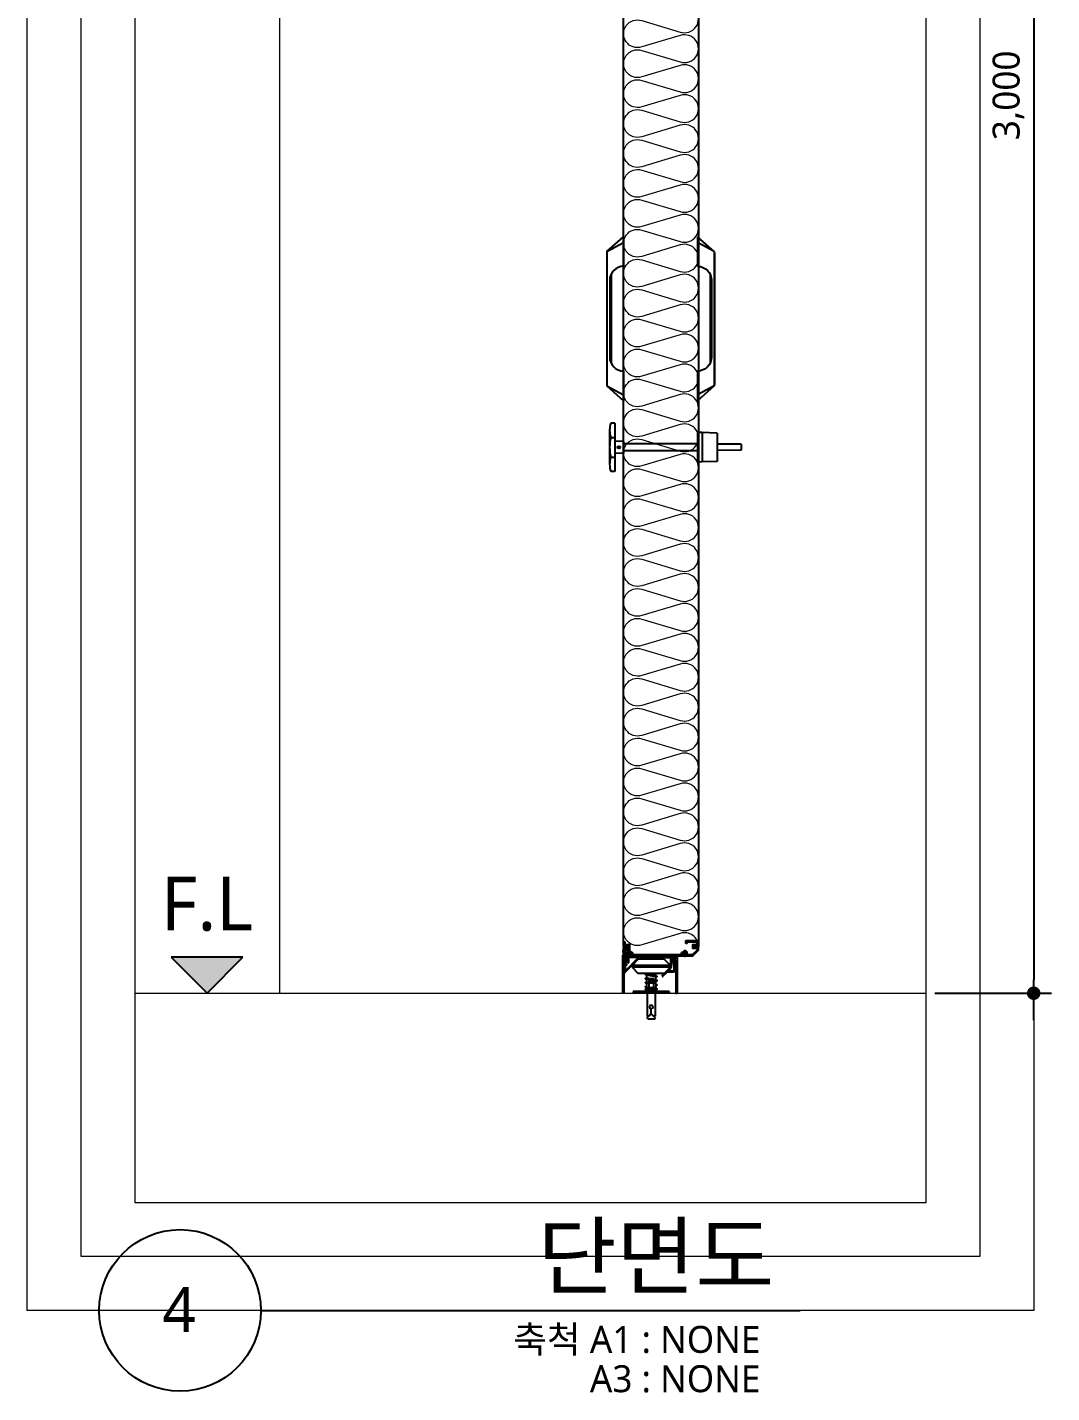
# Model space of a CAD drawing. Header units: millimetres. Extents: x 232323 to 272954, y -5343 to 8721.
# Drawn here: x 239183 to 240893, y 3697 to 5978 of the extents above; entities that cross this region are included whole.
import ezdxf
from ezdxf.enums import TextEntityAlignment as Align

# ---------------------------------------------------------------- set-up
doc = ezdxf.new("R2010")
doc.units = ezdxf.units.MM
doc.header["$MEASUREMENT"] = 0
doc.layers.get('0').update_dxf_attribs({"linetype": 'CONTINUOUS'})
for name, color, linetype, lineweight in [('A-DIMS', 7, 'CONTINUOUS', 25), ('A-DWXM-DOOR', 4, 'CONTINUOUS', 25), ('A-ELEV-LIN3', 8, 'CONTINUOUS', 18), ('A-XXXX-FIN2', 6, 'CONTINUOUS', 20), ('A-XXXX-INSL2', 8, 'CONTINUOUS', 18), ('A-XXXX-SYMB', 7, 'CONTINUOUS', 25), ('A-XXXX-TXT1', 3, 'CONTINUOUS', 25), ('A-XXXX-TXT2', 3, 'CONTINUOUS', 25)]:
    doc.layers.add(name, color=color, linetype=linetype, lineweight=lineweight)
doc.layers.add('A-XXXX-NPLT', color=144, linetype='CONTINUOUS', lineweight=15, plot=False)
doc.styles.add('HY울릉도L', font='')
doc.styles.add('맑은고딕', font='malgun.ttf')
doc.styles.get('HY울릉도L').set_extended_font_data('HYwulM')
doc.dimstyles.new('CDIM', dxfattribs={"dimtxt": 3, "dimasz": 1.5, "dimexe": 2, "dimexo": 1, "dimgap": 1, "dimtad": 1, "dimdec": 0, "dimrnd": 0.5, "dimzin": 0, "dimdsep": 32, "dimlunit": 6, "dimtxsty": 'HY울릉도L', "dimblk1": '_CIDOT', "dimblk2": '_CIDOT', "dimsah": 1, "dimcen": 5.5, "dimclrd": 2, "dimclre": 2, "dimclrt": 7, "dimadec": 0, "dimazin": 0, "dimtfac": 1, "dimtdec": 0, "dimtix": 1, "dimtmove": 2, "dimatfit": 1, "dimldrblk": '_CIDOT', "dimfxl": 1, "dimtolj": 1, "dimtzin": 0, "dimlwd": -1, "dimarcsym": 0})

# ---------------------------------------------------------------- blocks, each defined once
blk = doc.blocks.new('하부레일')
at = {"color": 7}
for p, q in [((1933954.2, 121909.3), (1933954.2, 121906.3)), ((1933954.7, 121909.3), (1933954.2, 121909.3)), ((1933954.2, 121909.3), (1933954.2, 121909.3)), ((1933954.2, 121902.7), (1933954.2, 121883.7)), ((1933954.5, 121906), (1933955.2, 121906)), ((1933955.2, 121903), (1933954.5, 121903)), ((1933955.5, 121908), (1933959.5, 121908)), ((1933955.5, 121906.3), (1933955.5, 121908)), ((1933955.5, 121901), (1933955.5, 121902.7)), ((1933959.5, 121901), (1933955.5, 121901)), ((1934037, 121909.3), (1933955.8, 121909.3)), ((1933955.9, 121882.9), (1933980.2, 121907.1)), ((1933956.6, 121885.6), (1933977.4, 121906.4)), ((1933959.5, 121908), (1933959.5, 121901)), ((1933959.5, 121903), (1933959.5, 121901.5)), ((1933960.5, 121898), (1933959.7, 121898)), ((1933961, 121906.3), (1933961, 121898.5)), ((1933961, 121903), (1933961, 121900.5)), ((1933977, 121907.3), (1933962, 121907.3)), ((1933980.3, 121907.3), (1933980.3, 121907.3)), ((1933980.3, 121907.3), (1933980.4, 121907.3)), ((1933980.5, 121907.3), (1934030, 121907.3)), ((1934031, 121906.3), (1934031, 121892.6)), ((1934033.2, 121901), (1934033.2, 121908)), ((1934033.2, 121908), (1934037.2, 121908)), ((1934037.2, 121901), (1934033.2, 121901)), ((1934037.2, 121908), (1934037.2, 121906.3)), ((1934037.2, 121902.7), (1934037.2, 121901)), ((1934037.5, 121906), (1934038.2, 121906)), ((1934038.2, 121903), (1934037.5, 121903)), ((1934038.5, 121909.3), (1934038.1, 121909.3)), ((1934038.5, 121906.3), (1934038.5, 121909.3)), ((1934038.5, 121885.4), (1934038.5, 121902.7)), ((1933955.2, 121882.7), (1933955.6, 121882.7)), ((1933955.7, 121892.8), (1933955.7, 121886)), ((1934017.2, 121877.1), (1934029.9, 121889.7)), ((1934017.2, 121876.4), (1934017.9, 121875.7)), ((1934018.6, 121875.7), (1934025.7, 121882.7)), ((1934025.8, 121882.9), (1934025.8, 121882.9)), ((1934025.8, 121882.9), (1934025.9, 121882.9)), ((1934026, 121882.9), (1934036, 121882.9))]:
    blk.add_line(p, q, dxfattribs=at)
blk.add_lwpolyline([(1934031, 121888, 0.198912), (1934033, 121893), (1934033, 121896.1), (1934033.6, 121896.1, -2.476798), (1934036.4, 121896.1), (1934037, 121896.1), (1934037, 121885.4, -0.414214), (1934036, 121884.4), (1934028.5, 121884.4, -0.668179), (1934028.2, 121885.2), (1934031, 121888)], format="xyb", dxfattribs=at)
for centre, radius, start, end in [((1933954.5, 121906.3), 0.3, 180, 270), ((1933954.5, 121902.7), 0.3, 90, 180), ((1933955.2, 121908.9), 0.671, 33.5584, 146.4416), ((1933955.2, 121906.3), 0.3, 270, 0), ((1933955.2, 121902.7), 0.3, 0, 90), ((1933957.7, 121897.5), 2, 14.4775, 267.7958), ((1933960.5, 121898.5), 0.5, 270, 0), ((1933962, 121906.3), 1, 90, 180), ((1933977, 121906.8), 0.5, 315, 90), ((1933980.5, 121906.8), 0.5, 90, 135), ((1934030, 121906.3), 1, 0, 90), ((1934037.5, 121908.9), 0.671, 33.5584, 146.4416), ((1934037.5, 121906.3), 0.3, 180, 270), ((1934037.5, 121902.7), 0.3, 90, 180), ((1934038.2, 121906.3), 0.3, 270, 0), ((1934038.2, 121902.7), 0.3, 0, 90), ((1933955.2, 121883.7), 1, 180, 270), ((1933955.6, 121883.2), 0.5, 270, 315), ((1933957.2, 121892.8), 1.5, 83.8931, 180), ((1933956.2, 121886), 0.5, 180, 315), ((1933957.7, 121897.5), 3.2, 263.8931, 267.7958), ((1933957.6, 121894.9), 0.6, 0, 87.7958), ((1933957.6, 121894.9), 0.6, 267.7958, 0), ((1934017.6, 121876.7), 0.5, 135, 225), ((1934018.3, 121876), 0.5, 225, 315), ((1934026, 121882.4), 0.5, 90, 135), ((1934027, 121892.6), 4, 315, 0), ((1934036, 121885.4), 2.5, 270, 0)]:
    blk.add_arc(centre, radius, start, end, dxfattribs=at)
blk = doc.blocks.new('치마고무')
at = {"color": 4}
for p, q in [((1934109.5, 121911.4), (1934107, 121911.4)), ((1934107, 121911.4), (1934107, 121847.8)), ((1934109.5, 121911.4), (1934109.5, 121905.4)), ((1934109.5, 121905.4), (1934112.5, 121905.4)), ((1934109.5, 121903.4), (1934109.5, 121847.8)), ((1934109.5, 121903.4), (1934112.5, 121903.4)), ((1934114.5, 121907.3), (1934112.5, 121907.3)), ((1934112.5, 121907.3), (1934112.5, 121905.4)), ((1934112.5, 121903.4), (1934112.5, 121901.5)), ((1934114.5, 121901.5), (1934112.5, 121901.5)), ((1934114.5, 121907.3), (1934114.5, 121901.5)), ((1934191, 121907.3), (1934193, 121907.3)), ((1934191, 121907.3), (1934191, 121901.5)), ((1934191, 121901.5), (1934193, 121901.5)), ((1934193, 121907.3), (1934193, 121905.4)), ((1934196, 121905.4), (1934193, 121905.4)), ((1934193, 121903.4), (1934193, 121901.5)), ((1934196, 121903.4), (1934193, 121903.4)), ((1934196, 121911.4), (1934198.5, 121911.4)), ((1934196, 121911.4), (1934196, 121905.4)), ((1934196, 121903.4), (1934196, 121847.8)), ((1934198.5, 121911.4), (1934198.5, 121847.8)), ((1934109.5, 121847.8), (1934107, 121847.8)), ((1934109.5, 121847.8), (1934109.2, 121847.8)), ((1934196, 121847.8), (1934198.5, 121847.8)), ((1934198.2, 121847.8), (1934198.5, 121847.8))]:
    blk.add_line(p, q, dxfattribs=at)
blk = doc.blocks.new('하부로라측면')
at = {"color": 5}
for p, q in [((1934196.1, 122059.6), (1934206.6, 122070.1)), ((1934196.1, 122056.6), (1934196.1, 122059.6)), ((1934260.1, 122059.6), (1934196.1, 122059.6)), ((1934249.6, 122070.1), (1934206.6, 122070.1)), ((1934249.6, 122070.1), (1934260.1, 122059.6)), ((1934260.1, 122056.6), (1934260.1, 122059.6)), ((1934260.1, 122056.6), (1934196.1, 122056.6)), ((1934196.1, 122056.6), (1934206.6, 122046.1)), ((1934249.6, 122046.1), (1934206.6, 122046.1)), ((1934249.6, 122046.1), (1934260.1, 122056.6))]:
    blk.add_line(p, q, dxfattribs=at)
at = {"color": 1}
for p, q in [((1934220.6, 122045.1), (1934219.1, 122045.4)), ((1934220.6, 122038.1), (1934219.1, 122038.3)), ((1934220.6, 122045.8), (1934219.5, 122045.6)), ((1934220.6, 122038.8), (1934219.5, 122038.6)), ((1934220.6, 122043.1), (1934219.6, 122043.2)), ((1934220.6, 122036), (1934219.6, 122036.2)), ((1934220.6, 122045.1), (1934220.6, 122046.1)), ((1934235.6, 122042.4), (1934220.6, 122045.1)), ((1934220.6, 122038.1), (1934220.6, 122043.1)), ((1934235.6, 122040.4), (1934220.6, 122043.1)), ((1934226.2, 122037.1), (1934220.6, 122038.1)), ((1934220.6, 122031), (1934220.6, 122036)), ((1934224.3, 122035.4), (1934220.6, 122036)), ((1934224.3, 122037.1), (1934223.6, 122037.1)), ((1934223.6, 122037.1), (1934224.3, 122037)), ((1934223.6, 122037.1), (1934224.3, 122037.1)), ((1934224.3, 122035.6), (1934223.6, 122035.6)), ((1934223.6, 122035.6), (1934224.3, 122035.5)), ((1934223.6, 122035.6), (1934224.3, 122035.6)), ((1934231.9, 122037.1), (1934224.3, 122037.1)), ((1934224.3, 122037.1), (1934224.3, 122029.7)), ((1934231.9, 122036.8), (1934224.3, 122037.1)), ((1934231.9, 122036.8), (1934224.3, 122037.1)), ((1934231.9, 122036.8), (1934224.3, 122037)), ((1934231.9, 122035.3), (1934224.3, 122035.6)), ((1934231.9, 122035.3), (1934224.3, 122035.6)), ((1934231.9, 122035.3), (1934224.3, 122035.5)), ((1934231.9, 122037.1), (1934231.9, 122029.7)), ((1934232.6, 122036.8), (1934231.9, 122036.8)), ((1934232.5, 122036.8), (1934231.9, 122036.8)), ((1934232.6, 122036.8), (1934231.9, 122036.8)), ((1934235.6, 122035.4), (1934231.9, 122036.1)), ((1934232.6, 122035.3), (1934231.9, 122035.3)), ((1934232.5, 122035.3), (1934231.9, 122035.3)), ((1934232.6, 122035.3), (1934231.9, 122035.3)), ((1934235.6, 122042.4), (1934235.6, 122046.1)), ((1934235.6, 122042.4), (1934236.5, 122042.3)), ((1934235.6, 122035.4), (1934235.6, 122040.4)), ((1934235.6, 122040.4), (1934237.1, 122040.2)), ((1934235.6, 122039.7), (1934236.6, 122039.9)), ((1934235.6, 122035.4), (1934236.5, 122035.3)), ((1934218.3, 122016.1), (1934218.3, 122017.2)), ((1934237.8, 122017.2), (1934218.3, 122017.2)), ((1934237.8, 122016.1), (1934218.3, 122016.1)), ((1934220.6, 122031), (1934219.1, 122031.3)), ((1934220.2, 122024.1), (1934219.1, 122024.3)), ((1934220.4, 122020), (1934219.1, 122020.2)), ((1934220.6, 122031.8), (1934219.5, 122031.6)), ((1934220.2, 122024.7), (1934219.5, 122024.6)), ((1934220.4, 122020.7), (1934219.5, 122020.5)), ((1934220.3, 122029.1), (1934219.6, 122029.2)), ((1934220.6, 122022), (1934219.6, 122022.1)), ((1934220.6, 122017.9), (1934219.6, 122018.1)), ((1934220.2, 122028.7), (1934220.2, 122023.1)), ((1934228.1, 122022.1), (1934220.4, 122020.9)), ((1934220.4, 122020.9), (1934220.4, 122018.4)), ((1934228.1, 122019.7), (1934220.4, 122018.4)), ((1934220.4, 122018.4), (1934228.1, 122018.4)), ((1934224.3, 122030.4), (1934220.6, 122031)), ((1934220.6, 122020.9), (1934220.6, 122022)), ((1934223.8, 122021.4), (1934220.6, 122022)), ((1934220.6, 122017.2), (1934220.6, 122017.9)), ((1934226.6, 122017.2), (1934220.6, 122017.9)), ((1934234.9, 122029.7), (1934221.2, 122029.7)), ((1934234.9, 122022.1), (1934221.2, 122022.1)), ((1934221.3, 122013.1), (1934221.3, 121974.9)), ((1934224.3, 122034.1), (1934223.6, 122034.1)), ((1934223.6, 122034.1), (1934224.3, 122034)), ((1934223.6, 122034.1), (1934224.3, 122034.1)), ((1934224.3, 122032.5), (1934223.6, 122032.6)), ((1934223.6, 122032.6), (1934224.3, 122032.5)), ((1934223.6, 122032.6), (1934224.3, 122032.6)), ((1934224.3, 122031), (1934223.6, 122031.1)), ((1934223.6, 122031.1), (1934224.3, 122031)), ((1934223.6, 122031.1), (1934224.3, 122031.1)), ((1934224.3, 122022), (1934223.6, 122022.1)), ((1934223.6, 122022.1), (1934224.3, 122022)), ((1934223.6, 122022.1), (1934224.3, 122022.1)), ((1934224.3, 122017.5), (1934223.6, 122017.6)), ((1934223.6, 122017.6), (1934224.3, 122017.5)), ((1934223.6, 122017.6), (1934224.3, 122017.6)), ((1934224.1, 122029.7), (1934224.1, 122022.1)), ((1934231.9, 122033.8), (1934224.3, 122034.1)), ((1934231.9, 122033.8), (1934224.3, 122034.1)), ((1934231.9, 122033.8), (1934224.3, 122034)), ((1934231.9, 122032.3), (1934224.3, 122032.6)), ((1934231.9, 122032.3), (1934224.3, 122032.5)), ((1934231.9, 122032.3), (1934224.3, 122032.5)), ((1934231.9, 122030.8), (1934224.3, 122031.1)), ((1934231.9, 122030.8), (1934224.3, 122031)), ((1934231.9, 122030.8), (1934224.3, 122031)), ((1934224.3, 122022.1), (1934224.3, 122021.5)), ((1934227.2, 122022), (1934224.3, 122022.1)), ((1934227.1, 122021.9), (1934224.3, 122022)), ((1934226.9, 122021.9), (1934224.3, 122022)), ((1934224.3, 122018.4), (1934224.3, 122017.2)), ((1934231.9, 122017.3), (1934224.3, 122017.6)), ((1934231.9, 122017.3), (1934224.3, 122017.5)), ((1934231.9, 122017.3), (1934224.3, 122017.5)), ((1934228.1, 122022.1), (1934228.1, 122017.2)), ((1934228.1, 122019.7), (1934235.7, 122020.9)), ((1934235.7, 122020.9), (1934228.1, 122020.9)), ((1934228.1, 122017.2), (1934235.7, 122018.4)), ((1934235.6, 122021.4), (1934231.4, 122022.1)), ((1934235.6, 122033.4), (1934231.9, 122034)), ((1934232.6, 122033.8), (1934231.9, 122033.8)), ((1934232.5, 122033.8), (1934231.9, 122033.8)), ((1934232.6, 122033.8), (1934231.9, 122033.8)), ((1934232.6, 122032.3), (1934231.9, 122032.3)), ((1934232.5, 122032.3), (1934231.9, 122032.3)), ((1934232.6, 122032.3), (1934231.9, 122032.3)), ((1934232.6, 122030.8), (1934231.9, 122030.8)), ((1934232.5, 122030.8), (1934231.9, 122030.8)), ((1934232.6, 122030.8), (1934231.9, 122030.8)), ((1934231.9, 122022.1), (1934231.9, 122020.9)), ((1934232.6, 122021.8), (1934231.9, 122021.8)), ((1934232.5, 122021.8), (1934231.9, 122021.8)), ((1934232.6, 122021.8), (1934231.9, 122021.8)), ((1934231.9, 122017.8), (1934231.9, 122017.2)), ((1934232.6, 122017.3), (1934231.9, 122017.3)), ((1934232.5, 122017.3), (1934231.9, 122017.3)), ((1934232.6, 122017.3), (1934231.9, 122017.3)), ((1934232.1, 122029.7), (1934232.1, 122022.1)), ((1934235.6, 122018.1), (1934234.6, 122018.2)), ((1934234.8, 122013.1), (1934234.8, 121974.9)), ((1934235.6, 122029.5), (1934235.6, 122033.4)), ((1934235.6, 122033.4), (1934237.1, 122033.1)), ((1934235.6, 122032.6), (1934236.6, 122032.9)), ((1934235.6, 122021.4), (1934235.6, 122022.3)), ((1934235.6, 122021.4), (1934236.5, 122021.2)), ((1934235.6, 122018.1), (1934235.6, 122018.4)), ((1934235.6, 122018.1), (1934236.5, 122018)), ((1934235.7, 122020.9), (1934235.7, 122018.4)), ((1934235.7, 122019.3), (1934237.1, 122019.1)), ((1934235.7, 122018.6), (1934236.6, 122018.8)), ((1934235.9, 122028.7), (1934235.9, 122023.1)), ((1934235.9, 122028.3), (1934236.5, 122028.2)), ((1934235.9, 122026.3), (1934237.1, 122026.1)), ((1934235.9, 122025.7), (1934236.6, 122025.8)), ((1934237.8, 122016.1), (1934237.8, 122017.2)), ((1934225.1, 121974.9), (1934221.3, 121974.9)), ((1934221.7, 121971.8), (1934222.6, 121974.9)), ((1934222.2, 121969.8), (1934221.7, 121971.8)), ((1934234, 121969.8), (1934222.2, 121969.8)), ((1934227.8, 121977.9), (1934227.8, 121986.9)), ((1934228.3, 121977.9), (1934228.3, 121986.9)), ((1934234.8, 121974.9), (1934231.1, 121974.9)), ((1934234.5, 121971.8), (1934233.6, 121974.9)), ((1934234, 121969.8), (1934234.5, 121971.8))]:
    blk.add_line(p, q, dxfattribs=at)
at = {"color": 7}
for p, q in [((1934258.1, 122016.1), (1934198.1, 122016.1)), ((1934198.1, 122016.1), (1934198.1, 122013.1)), ((1934258.1, 122013.1), (1934198.1, 122013.1)), ((1934234.8, 122013.1), (1934221.3, 122013.1)), ((1934258.1, 122016.1), (1934258.1, 122013.1))]:
    blk.add_line(p, q, dxfattribs=at)
at = {"color": 1}
for centre, radius, start, end in [((1934219.6, 122017.1), 1, 5.7392, 174.2608), ((1934221.2, 122028.7), 1, 90, 180), ((1934219.2, 122028.7), 1, 359.9986, 0.0019), ((1934221.2, 122023.1), 1, 180, 270), ((1934219.2, 122023.1), 1, 359.9981, 0.0014), ((1934223.1, 122028.7), 1, 359.9986, 90), ((1934223.1, 122023.1), 1, 270, 0.0014), ((1934225.1, 122028.7), 1, 90, 180), ((1934225.1, 122023.1), 1, 180, 270), ((1934231.1, 122028.7), 1, 359.9986, 90), ((1934231.1, 122023.1), 1, 270, 0.0014), ((1934233.1, 122028.7), 1, 90, 180), ((1934233.1, 122023.1), 1, 180, 270), ((1934234.9, 122028.7), 1, 359.9986, 90), ((1934234.9, 122023.1), 1, 270, 0.0014), ((1934236.9, 122028.7), 1, 179.9986, 180), ((1934236.9, 122023.1), 1, 180, 180.0014), ((1934228.1, 121989.9), 3, 274.7802, 265.2198), ((1934228.1, 121974.9), 3, 94.7802, 180), ((1934228.1, 121974.9), 3, 0, 85.2198)]:
    blk.add_arc(centre, radius, start, end, dxfattribs=at)
at = {"color": 1, "extrusion": (0, 0, -1)}
for centre, start_param, end_param in [((1934220.6, 122044.4), -1.072233, 1.025942), ((1934220.6, 122037.4), -1.072233, 1.025942), ((1934235.6, 122041.1), 2.06936, 4.167535), ((1934235.6, 122034), 2.06936, 4.167535), ((1934220.6, 122030.4), -1.072233, 1.025942), ((1934220.6, 122023.4), -1.072233, 1.025942), ((1934220.6, 122019.3), -1.072233, 1.025942), ((1934235.6, 122027), 2.06936, 4.167535), ((1934235.6, 122020), 2.06936, 4.167535), ((1934235.6, 122016.7), 2.06936, 2.795252)]:
    blk.add_ellipse(centre, major_axis=(-2, 0), ratio=0.692627, start_param=start_param, end_param=end_param, dxfattribs=at)
blk = doc.blocks.new('쫄대1')
at = {"color": 7}
for p, q in [((1931719.4, 129194.8), (1931719.4, 129194.3)), ((1931722.9, 129192.2), (1931721.4, 129191.4)), ((1931721.4, 129191.4), (1931721.4, 129190.9)), ((1931721.4, 129190.9), (1931731.4, 129190.9)), ((1931722.9, 129193.9), (1931722.9, 129192.2)), ((1931724.4, 129193.7), (1931728.4, 129193.7)), ((1931724.4, 129193.7), (1931724.4, 129192.2)), ((1931724.4, 129192.2), (1931728.4, 129192.2)), ((1931728.4, 129193.7), (1931728.4, 129192.2)), ((1931729.9, 129193.9), (1931729.9, 129192.2)), ((1931731.4, 129191.4), (1931729.9, 129192.2)), ((1931731.4, 129191.4), (1931731.4, 129190.9)), ((1931733.4, 129194.8), (1931733.4, 129194.3))]:
    blk.add_line(p, q, dxfattribs=at)
blk.add_ellipse((1931726.4, 129194.8), major_axis=(-7, 0), ratio=0.085714, start_param=3.141593, end_param=6.283185, dxfattribs=at)
at = {"color": 7, "extrusion": (0, 0, -1)}
for centre, major_axis, start_param, end_param in [((1931729.1, 129194.3), (9.64, 0.01), 2.261533, 3.134107), ((1931723.8, 129194.3), (-9.64, 0.01), 3.149078, 4.021652)]:
    blk.add_ellipse(centre, major_axis=major_axis, ratio=0.062704, start_param=start_param, end_param=end_param, dxfattribs=at)
blk = doc.blocks.new('A$C03726277')
at = {"color": 8}
for p, q in [((-27.7, 239), (0, 264)), ((-27.7, 239), (0, 254)), ((0, 264), (0, 214.5)), ((-28, 237), (-28, 17)), ((-28, 237), (-27.7, 237)), ((-27.7, 239), (-27.7, 15)), ((-23.2, 191.3), (-23.2, 62.7)), ((-21, 201.2), (-21, 52.8)), ((0, 39.5), (0, -10)), ((-28, 17), (-27.7, 17)), ((-27.7, 15), (0, -10)), ((-27.7, 15), (0, 0))]:
    blk.add_line(p, q, dxfattribs=at)
for centre, start, end in [((0, 191.3), 90, 180), ((0, 62.7), 180, 270)]:
    blk.add_arc(centre, 23.2, start, end, dxfattribs=at)
blk = doc.blocks.new('방열도어-양개')
at = {"color": 1}
for p, q in [((-21.3, 940.4), (-21.3, 883.6)), ((-12.8, 952.2), (-19.3, 952.2)), ((-12.8, 952.2), (-12.8, 871.8)), ((125.5, 936.7), (125.5, 887.2)), ((133.2, 936.5), (125.5, 936.7)), ((158.2, 935.7), (133.2, 936.5)), ((133.2, 936.5), (133.2, 887.5)), ((158.2, 935.7), (158.2, 888.2)), ((-19.3, 928.6), (-12.8, 928.6)), ((2, 921.8), (-12.8, 922.1)), ((2, 921.8), (2, 902.1)), ((125.5, 917.7), (2, 917.7)), ((198.2, 917), (158.2, 917.5)), ((198.2, 917), (198.2, 907)), ((-19.3, 895.3), (-12.8, 895.3)), ((2, 902.1), (-12.8, 901.9)), ((125.5, 906.3), (2, 906.3)), ((198.2, 907), (158.2, 906.5)), ((-12.8, 871.8), (-19.3, 871.8)), ((133.2, 887.5), (125.5, 887.2)), ((158.2, 888.2), (133.2, 887.5))]:
    blk.add_line(p, q, dxfattribs=at)
at = {"color": 6}
for p, q in [((2, 73.9), (2, 76.4)), ((4, 73.9), (2, 73.9)), ((2.5, 76.9), (10.5, 76.9)), ((2.8, 79.4), (2.8, 85.9)), ((2.8, 85.9), (4.8, 85.9)), ((10.5, 78.9), (3.3, 78.9)), ((4, 73.9), (4, 74.4)), ((6.5, 74.9), (4.5, 74.9)), ((4.8, 81.4), (4.8, 85.9)), ((12, 80.9), (5.3, 80.9)), ((6.5, 74.9), (6.5, 71.9)), ((8.5, 71.9), (6.5, 71.9)), ((10, 74.9), (8.5, 74.9)), ((8.5, 74.9), (8.5, 71.9)), ((10.5, 78.9), (10.5, 76.9)), ((10.5, 70.8), (10.5, 74.4)), ((12.5, 70.8), (12.5, 80.4)), ((106, 82.9), (106, 87.4)), ((108, 82.9), (106, 82.9)), ((106.5, 87.9), (125.7, 87.9)), ((108, 82.9), (108, 85.4)), ((108.5, 85.9), (123.7, 85.9)), ((125.2, 72.6), (116.4, 64)), ((117, 80.4), (117, 75.4)), ((127.2, 71.8), (117.1, 62)), ((123.7, 80.9), (117.5, 80.9)), ((124.8, 74.9), (117.5, 74.9)), ((125.7, 78.9), (119, 78.9)), ((119, 78.9), (119, 76.9)), ((126.8, 76.9), (119, 76.9)), ((124.2, 85.4), (124.2, 81.4)), ((125.3, 73), (125.3, 74.4)), ((126.2, 87.4), (126.2, 79.4)), ((127.3, 72.1), (127.3, 76.4)), ((2, 62.4), (2, 65.9)), ((4, 65.9), (2, 65.9)), ((10.2, 61.9), (2.5, 61.9)), ((4, 64.4), (4, 65.9)), ((7.8, 63.9), (4.5, 63.9)), ((10.7, 64.8), (10.7, 62.4)), ((12.3, 64.8), (12.3, 62.4)), ((103.1, 61.9), (12.8, 61.9)), ((100.6, 63.9), (15.2, 63.9)), ((15.4, 67.9), (17.5, 67.9)), ((15.4, 65.9), (17.5, 65.9)), ((17.5, 65.9), (17.5, 67.9)), ((100.5, 67.9), (98.4, 67.9)), ((98.4, 65.9), (98.4, 67.9)), ((100.5, 65.9), (98.4, 65.9)), ((103.6, 64.8), (103.6, 62.4)), ((105.2, 64.8), (105.2, 62.4)), ((116.8, 61.9), (105.7, 61.9)), ((116, 63.9), (108.1, 63.9))]:
    blk.add_line(p, q, dxfattribs=at)
at = {"color": 7}
for p, q in [((8.5, 73.6), (9.3, 74.4)), ((8.5, 73.2), (9.7, 74.4)), ((8.7, 72.9), (10, 74.2)), ((8.9, 72.7), (10.2, 74)), ((9.2, 72.5), (10.4, 73.7)), ((9.6, 72.5), (10.4, 73.3))]:
    blk.add_line(p, q, dxfattribs=at)
at = {"color": 1}
for radius in [2.1, 1.75]:
    blk.add_circle((-6, 912), radius, dxfattribs=at)
at = {"color": 7}
blk.add_circle((9.5, 73.4), 0.97, dxfattribs=at)
at = {"color": 1}
for centre, radius, start, end in [((14.4, 940.4), 35.7, 160.7193, 180), ((14.4, 940.4), 35.7, 180, 199.2807), ((49, 912), 70.3, 166.302, 180), ((49, 912), 70.3, 180, 193.698), ((14.4, 883.6), 35.7, 160.7193, 180), ((14.4, 883.6), 35.7, 180, 199.2807)]:
    blk.add_arc(centre, radius, start, end, dxfattribs=at)
at = {"color": 6}
for centre, radius, start, end in [((2.5, 76.4), 0.5, 90, 180), ((3.3, 79.4), 0.5, 180, 270), ((4.5, 74.4), 0.5, 90, 180), ((5.3, 81.4), 0.5, 180, 270), ((11.5, 66.9), 4, 326.251, 213.749), ((11.5, 66.9), 2, 302.231, 237.769), ((10, 74.4), 0.5, 0, 90), ((12, 80.4), 0.5, 0, 90), ((104.4, 66.9), 4, 326.251, 213.749), ((104.4, 66.9), 2, 302.231, 237.769), ((106.5, 87.4), 0.5, 90, 180), ((108.5, 85.4), 0.5, 90, 180), ((117.5, 80.4), 0.5, 90, 180), ((117.5, 75.4), 0.5, 180, 270), ((123.7, 85.4), 0.5, 0, 90), ((123.7, 81.4), 0.5, 270, 0), ((124.8, 74.4), 0.5, 0, 90), ((124.8, 73), 0.5, 311.3416, 0), ((125.7, 87.4), 0.5, 0, 90), ((125.7, 79.4), 0.5, 270, 0), ((126.8, 76.4), 0.5, 0, 90), ((126.8, 72.1), 0.5, 314.0718, 0), ((126.8, 72.1), 0.5, 311.3416, 0), ((2.5, 62.4), 0.5, 180, 270), ((4.5, 64.4), 0.5, 180, 270), ((4.5, 64.4), 0.5, 180, 270), ((7.8, 64.4), 0.5, 270, 33.749), ((7.8, 64.4), 0.5, 270, 33.749), ((10.2, 62.4), 0.5, 270, 360), ((10.2, 64.8), 0.5, 360, 57.769), ((12.8, 64.8), 0.5, 122.231, 180), ((12.8, 62.4), 0.5, 180, 270), ((15.2, 64.4), 0.5, 146.251, 270), ((100.6, 64.4), 0.5, 270, 33.749), ((103.1, 62.4), 0.5, 270, 0), ((103.1, 64.8), 0.5, 0, 57.769), ((105.7, 64.8), 0.5, 122.231, 180), ((105.7, 62.4), 0.5, 180, 270), ((108.1, 64.4), 0.5, 146.251, 270), ((116, 64.4), 0.5, 270, 311.3416), ((116.8, 62.4), 0.5, 270, 323.8453), ((116.8, 62.4), 0.5, 270, 314.0718)]:
    blk.add_arc(centre, radius, start, end, dxfattribs=at)
at = {"layer": 'A-DWXM-DOOR'}
for p, q in [((2, 77.9), (2, 3025.7)), ((127, 3025.7), (127, 77.9)), ((10, 77.9), (2, 77.9)), ((127, 77.9), (119, 77.9))]:
    blk.add_line(p, q, dxfattribs=at)
at = {"layer": 'A-XXXX-INSL2'}
blk.add_lwpolyline([(127, 77.9, 0.509267), (96.7, 100), (32.3, 80.8, -1.37259), (32.3, 125), (96.7, 105.8, 1.37259), (96.7, 150), (32.3, 130.8, -1.37259), (32.3, 175), (96.7, 155.8, 1.37259), (96.7, 200), (32.3, 180.8, -1.37259), (32.3, 225), (96.7, 205.8, 1.37259), (96.7, 250), (32.3, 230.8, -1.37259), (32.3, 275), (96.7, 255.8, 1.37259), (96.7, 300), (32.3, 280.8, -1.37259), (32.3, 325), (96.7, 305.8, 1.37259), (96.7, 350), (32.3, 330.8, -1.37259), (32.3, 375), (96.7, 355.8, 1.37259), (96.7, 400), (32.3, 380.8, -1.37259), (32.3, 425), (96.7, 405.8, 1.37259), (96.7, 450), (32.3, 430.8, -1.37259), (32.3, 475), (96.7, 455.8, 1.37259), (96.7, 500), (32.3, 480.8, -1.37259), (32.3, 525), (96.7, 505.8, 1.37259), (96.7, 550), (32.3, 530.8, -1.37259), (32.3, 575), (96.7, 555.8, 1.37259), (96.7, 600), (32.3, 580.8, -1.37259), (32.3, 625), (96.7, 605.8, 1.37259), (96.7, 650), (32.3, 630.8, -1.37259), (32.3, 675), (96.7, 655.8, 1.37259), (96.7, 700), (32.3, 680.8, -1.37259), (32.3, 725), (96.7, 705.8, 1.37259), (96.7, 750), (32.3, 730.8, -1.37259), (32.3, 775), (96.7, 755.8, 1.37259), (96.7, 800), (32.3, 780.8, -1.37259), (32.3, 825), (96.7, 805.8, 1.37259), (96.7, 850), (32.3, 830.8, -1.37259), (32.3, 875), (96.7, 855.8, 1.37259), (96.7, 900), (32.3, 880.8, -1.37259), (32.3, 925), (96.7, 905.8, 1.37259), (96.7, 950), (32.3, 930.8, -1.37259), (32.3, 975), (96.7, 955.8, 1.37259), (96.7, 1000), (32.3, 980.8, -1.37259), (32.3, 1025), (96.7, 1005.8, 1.37259), (96.7, 1050), (32.3, 1030.8, -1.37259), (32.3, 1075), (96.7, 1055.8, 1.37259), (96.7, 1100), (32.3, 1080.8, -1.37259), (32.3, 1125), (96.7, 1105.8, 1.37259), (96.7, 1150), (32.3, 1130.8, -1.37259), (32.3, 1175), (96.7, 1155.8, 1.37259), (96.7, 1200), (32.3, 1180.8, -1.37259), (32.3, 1225), (96.7, 1205.8, 1.37259), (96.7, 1250), (32.3, 1230.8, -1.37259), (32.3, 1275), (96.7, 1255.8, 1.37259), (96.7, 1300), (32.3, 1280.8, -1.37259), (32.3, 1325), (96.7, 1305.8, 1.37259), (96.7, 1350), (32.3, 1330.8, -1.37259), (32.3, 1375), (96.7, 1355.8, 1.37259), (96.7, 1400), (32.3, 1380.8, -1.37259), (32.3, 1425), (96.7, 1405.8, 1.37259), (96.7, 1450), (32.3, 1430.8, -1.37259), (32.3, 1475), (96.7, 1455.8, 1.37259), (96.7, 1500), (32.3, 1480.8, -1.37259), (32.3, 1525), (96.7, 1505.8, 1.37259), (96.7, 1550), (32.3, 1530.8, -1.37259), (32.3, 1575), (96.7, 1555.8, 1.37259), (96.7, 1600), (32.3, 1580.8, -1.37259), (32.3, 1625), (96.7, 1605.8, 1.37259), (96.7, 1650)], format="xyb", dxfattribs=at)
at = {"color": 1}
blk.add_blockref('A$C03726277', (2, 999.9), dxfattribs=at)
at = {"color": 1, "xscale": -1}
blk.add_blockref('A$C03726277', (125.5, 999.9), dxfattribs=at)
at = {"rotation": 90}
blk.add_blockref('쫄대1', (129196.4, -1931656.5), dxfattribs=at)
for name, p in [('치마고무', (-1934107, -121847.8)), ('하부레일', (-1933950.9, -121847.4)), ('하부로라측면', (-1934180, -122013.1))]:
    blk.add_blockref(name, p)
blk = doc.blocks.new('_CIDOT')
at = {"color": 0, "linetype": 'ByBlock'}
blk.add_line((2, 0), (-1, 0), dxfattribs=at)
at = {"color": 0, "linetype": 'ByBlock', "const_width": 0.5}
blk.add_lwpolyline([(-0.25, 0, 1), (0.25, 0, 1)], format="xyb", close=True, dxfattribs=at)
blk = doc.blocks.new('*D83')
at = {"layer": 'A-DIMS', "lineweight": -2, "transparency": 16777216}
for p, q in [((240698.3, 7364.5), (240893.3, 7364.5)), ((240698.3, 4364.5), (240893.3, 4364.5))]:
    blk.add_line(p, q, dxfattribs=at)
at = {"layer": 'A-DIMS', "transparency": 16777216}
blk.add_line((240863.3, 7342), (240863.3, 4387), dxfattribs=at)
at = {"layer": 'A-DIMS', "transparency": 16777216, "xscale": 22.5, "yscale": 22.5, "zscale": 22.5}
for p, rotation in [((240863.3, 7364.5), 90), ((240863.3, 4364.5), 270)]:
    blk.add_blockref('_CIDOT', p, dxfattribs=dict(at, rotation=rotation))
at = {"layer": 'A-DIMS', "color": 3, "transparency": 16777216, "insert": (240821.3, 5864.5), "char_height": 45, "attachment_point": 5, "rotation": 90, "style": '맑은고딕'}
blk.add_mtext('\\A1;3,000', dxfattribs=at)

msp = doc.modelspace()

# ---------------------------------------------------------------- hatches: boundary and pattern name
at = {"layer": 'A-XXXX-SYMB'}
msp.add_hatch(color=256, dxfattribs=at).paths.add_polyline_path([(239483.3, 4364.5), (239543.3, 4424.5), (239423.3, 4424.5)])

# ---------------------------------------------------------------- linework, layer by layer
at = {"layer": 'A-ELEV-LIN3'}
msp.add_line((239604.3, 7364.5), (239604.3, 4364.5), dxfattribs=at)
at = {"layer": 'A-XXXX-FIN2'}
msp.add_line((239363.3, 4364.5), (240683.3, 4364.5), dxfattribs=at)
at = {"layer": 'A-XXXX-NPLT'}
for points in [[(240863.3, 3834.5), (239183.3, 3834.5), (239183.3, 8494.5), (240863.3, 8494.5)], [(240773.3, 3924.5), (239273.3, 3924.5), (239273.3, 8404.5), (240773.3, 8404.5)], [(240683.3, 4014.5), (239363.3, 4014.5), (239363.3, 8314.5), (240683.3, 8314.5)]]:
    msp.add_lwpolyline(points, close=True, dxfattribs=at)
at = {"layer": 'A-XXXX-SYMB'}
for p, q in [((239423.3, 4424.5), (239483.3, 4364.5)), ((239543.3, 4424.5), (239423.3, 4424.5)), ((239483.3, 4364.5), (239543.3, 4424.5)), ((239573.3, 3834.5), (240473.3, 3834.5))]:
    msp.add_line(p, q, dxfattribs=at)
msp.add_circle((239438.3, 3834.5), 135, dxfattribs=at)

# ---------------------------------------------------------------- block references
msp.add_blockref('방열도어-양개', (240176.7, 4364.5))

# ---------------------------------------------------------------- texts
at = {"layer": 'A-XXXX-TXT1', "style": '맑은고딕'}
msp.add_text('단면도', height=105, dxfattribs=at).set_placement((240430.4, 3841.3), align=Align.BOTTOM_RIGHT)
msp.add_text('4', height=75, dxfattribs=at).set_placement((239436.6, 3836.1), align=Align.MIDDLE)
for s, p in [('축척 A1 : NONE', (240407.1, 3808.7)), ('A3 : NONE', (240407.1, 3743))]:
    msp.add_text(s, height=45, dxfattribs=at).set_placement(p, align=Align.TOP_RIGHT)
at = {"layer": 'A-XXXX-TXT2', "style": '맑은고딕'}
msp.add_text('F.L', height=90, dxfattribs=at).set_placement((239483.3, 4514.5), align=Align.MIDDLE_CENTER)

# ---------------------------------------------------------------- dimensions: what is measured, and where the dimension line sits
at = {"layer": 'A-DIMS'}
dim = msp.add_linear_dim(base=(240863.3, 4364.5), p1=(240683.3, 7364.5), p2=(240683.3, 4364.5), angle=90, dimstyle='CDIM', override={"dimscale": 15, "dimtxsty": '맑은고딕', "dimclrd": 256, "dimclre": 256, "dimclrt": 3}, dxfattribs=at)
dim.commit()
dim.dimension.update_dxf_attribs({"geometry": '*D83', "text_midpoint": (240821.3, 5864.5)})

doc.saveas('drawing.dxf')
